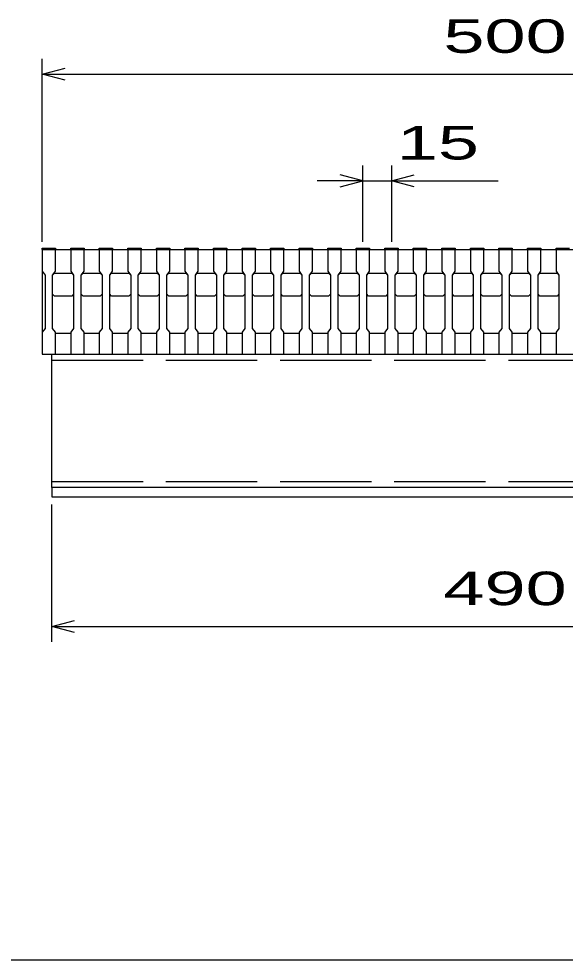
# Model space of a CAD drawing. Units: millimetres, scale not verified. Extents: x -1456 to 1385, y -1026 to 843.
# Drawn here: x -999.3 to -712.2, y -917.2 to -422.9 of the extents above; entities that cross this region are included whole.
import ezdxf
from ezdxf.enums import TextEntityAlignment as Align

# ---------------------------------------------------------------- set-up
doc = ezdxf.new("R2010")
doc.units = ezdxf.units.MM
doc.header["$LTSCALE"] = 8
doc.linetypes.add('DASHED', pattern=[7.5, 6, -1.5])
for name, color, linetype, lineweight in [('0_2', 150, 'Continuous', 25), ('16', 3, 'Continuous', 25), ('22', 4, 'Continuous', 25)]:
    doc.layers.add(name, color=color, linetype=linetype, lineweight=lineweight)
doc.styles.add('ベクトル', font='')
doc.styles.get('ベクトル').set_extended_font_data('ベクトル')

msp = doc.modelspace()

# ---------------------------------------------------------------- linework, layer by layer
at = {"layer": '0_2'}
msp.add_line((1384.8, -917.2), (-1383.2, -917.2), dxfattribs=at)
at = {"layer": '16'}
for p, q in [((-987, -544), (-987, -543.3)), ((-987, -543.3), (-980, -543.3)), ((-980, -543.3), (-980, -544)), ((-972, -544), (-972, -543.3)), ((-972, -543.3), (-965, -543.3)), ((-965, -543.3), (-965, -544)), ((-957, -544), (-957, -543.3)), ((-957, -543.3), (-950, -543.3)), ((-950, -543.3), (-950, -544)), ((-942, -544), (-942, -543.3)), ((-942, -543.3), (-935, -543.3)), ((-935, -543.3), (-935, -544)), ((-927, -544), (-927, -543.3)), ((-927, -543.3), (-920, -543.3)), ((-920, -543.3), (-920, -544)), ((-912, -544), (-912, -543.3)), ((-912, -543.3), (-905, -543.3)), ((-905, -543.3), (-905, -544)), ((-897, -544), (-897, -543.3)), ((-897, -543.3), (-890, -543.3)), ((-890, -543.3), (-890, -544)), ((-882, -544), (-882, -543.3)), ((-882, -543.3), (-875, -543.3)), ((-875, -543.3), (-875, -544)), ((-867, -544), (-867, -543.3)), ((-867, -543.3), (-860, -543.3)), ((-860, -543.3), (-860, -544)), ((-852, -544), (-852, -543.3)), ((-852, -543.3), (-845, -543.3)), ((-845, -543.3), (-845, -544)), ((-837, -544), (-837, -543.3)), ((-837, -543.3), (-830, -543.3)), ((-830, -543.3), (-830, -544)), ((-822, -544), (-822, -543.3)), ((-822, -543.3), (-815, -543.3)), ((-815, -543.3), (-815, -544)), ((-807, -544), (-807, -543.3)), ((-807, -543.3), (-800, -543.3)), ((-800, -543.3), (-800, -544)), ((-792, -544), (-792, -543.3)), ((-792, -543.3), (-785, -543.3)), ((-785, -543.3), (-785, -544)), ((-777, -544), (-777, -543.3)), ((-777, -543.3), (-770, -543.3)), ((-770, -543.3), (-770, -544)), ((-762, -544), (-762, -543.3)), ((-762, -543.3), (-755, -543.3)), ((-755, -543.3), (-755, -544)), ((-747, -544), (-747, -543.3)), ((-747, -543.3), (-740, -543.3)), ((-740, -543.3), (-740, -544)), ((-732, -544), (-732, -543.3)), ((-732, -543.3), (-725, -543.3)), ((-725, -543.3), (-725, -544)), ((-717, -544), (-717, -543.3)), ((-717, -543.3), (-710, -543.3)), ((-987, -544), (-987, -555.5)), ((-980, -544), (-987, -544)), ((-987, -544), (-987, -588)), ((-987, -544), (-487, -544)), ((-980, -555.5), (-980, -544)), ((-972, -544), (-972, -555.5)), ((-965, -544), (-972, -544)), ((-965, -555.5), (-965, -544)), ((-957, -544), (-957, -555.5)), ((-950, -544), (-957, -544)), ((-950, -555.5), (-950, -544)), ((-942, -544), (-942, -555.5)), ((-935, -544), (-942, -544)), ((-935, -555.5), (-935, -544)), ((-927, -544), (-927, -555.5)), ((-920, -544), (-927, -544)), ((-920, -555.5), (-920, -544)), ((-912, -544), (-912, -555.5)), ((-905, -544), (-912, -544)), ((-905, -555.5), (-905, -544)), ((-897, -544), (-897, -555.5)), ((-890, -544), (-897, -544)), ((-890, -555.5), (-890, -544)), ((-882, -544), (-882, -555.5)), ((-875, -544), (-882, -544)), ((-875, -555.5), (-875, -544)), ((-867, -544), (-867, -555.5)), ((-860, -544), (-867, -544)), ((-860, -555.5), (-860, -544)), ((-852, -544), (-852, -555.5)), ((-845, -544), (-852, -544)), ((-845, -555.5), (-845, -544)), ((-837, -544), (-837, -555.5)), ((-830, -544), (-837, -544)), ((-830, -555.5), (-830, -544)), ((-822, -544), (-822, -555.5)), ((-815, -544), (-822, -544)), ((-815, -555.5), (-815, -544)), ((-807, -544), (-807, -555.5)), ((-800, -544), (-807, -544)), ((-800, -555.5), (-800, -544)), ((-792, -544), (-792, -555.5)), ((-785, -544), (-792, -544)), ((-785, -555.5), (-785, -544)), ((-777, -544), (-777, -555.5)), ((-770, -544), (-777, -544)), ((-770, -555.5), (-770, -544)), ((-762, -544), (-762, -555.5)), ((-755, -544), (-762, -544)), ((-755, -555.5), (-755, -544)), ((-747, -544), (-747, -555.5)), ((-740, -544), (-747, -544)), ((-740, -555.5), (-740, -544)), ((-732, -544), (-732, -555.5)), ((-725, -544), (-732, -544)), ((-725, -555.5), (-725, -544)), ((-717, -544), (-717, -555.5)), ((-710, -544), (-717, -544)), ((-987, -555.5), (-985.5, -557.5)), ((-985.5, -557.5), (-985.5, -585.5)), ((-981.5, -557.5), (-980, -555.5)), ((-981.5, -557.5), (-980.5, -556.5)), ((-981.5, -585.5), (-981.5, -557.5)), ((-980.5, -556.5), (-971.5, -556.5)), ((-972, -555.5), (-970.5, -557.5)), ((-971.5, -556.5), (-970.5, -557.5)), ((-970.5, -557.5), (-970.5, -585.5)), ((-966.5, -557.5), (-965, -555.5)), ((-966.5, -557.5), (-965.5, -556.5)), ((-966.5, -585.5), (-966.5, -557.5)), ((-965.5, -556.5), (-956.5, -556.5)), ((-957, -555.5), (-955.5, -557.5)), ((-956.5, -556.5), (-955.5, -557.5)), ((-955.5, -557.5), (-955.5, -585.5)), ((-951.5, -557.5), (-950, -555.5)), ((-951.5, -557.5), (-950.5, -556.5)), ((-951.5, -585.5), (-951.5, -557.5)), ((-950.5, -556.5), (-941.5, -556.5)), ((-942, -555.5), (-940.5, -557.5)), ((-941.5, -556.5), (-940.5, -557.5)), ((-940.5, -557.5), (-940.5, -585.5)), ((-936.5, -557.5), (-935, -555.5)), ((-936.5, -557.5), (-935.5, -556.5)), ((-936.5, -585.5), (-936.5, -557.5)), ((-935.5, -556.5), (-926.5, -556.5)), ((-927, -555.5), (-925.5, -557.5)), ((-926.5, -556.5), (-925.5, -557.5)), ((-925.5, -557.5), (-925.5, -585.5)), ((-921.5, -557.5), (-920, -555.5)), ((-921.5, -557.5), (-920.5, -556.5)), ((-921.5, -585.5), (-921.5, -557.5)), ((-920.5, -556.5), (-911.5, -556.5)), ((-912, -555.5), (-910.5, -557.5)), ((-911.5, -556.5), (-910.5, -557.5)), ((-910.5, -557.5), (-910.5, -585.5)), ((-906.5, -557.5), (-905, -555.5)), ((-906.5, -557.5), (-905.5, -556.5)), ((-906.5, -585.5), (-906.5, -557.5)), ((-905.5, -556.5), (-896.5, -556.5)), ((-897, -555.5), (-895.5, -557.5)), ((-896.5, -556.5), (-895.5, -557.5)), ((-895.5, -557.5), (-895.5, -585.5)), ((-891.5, -557.5), (-890, -555.5)), ((-891.5, -557.5), (-890.5, -556.5)), ((-891.5, -585.5), (-891.5, -557.5)), ((-890.5, -556.5), (-881.5, -556.5)), ((-882, -555.5), (-880.5, -557.5)), ((-881.5, -556.5), (-880.5, -557.5)), ((-880.5, -557.5), (-880.5, -585.5)), ((-876.5, -557.5), (-875, -555.5)), ((-876.5, -557.5), (-875.5, -556.5)), ((-876.5, -585.5), (-876.5, -557.5)), ((-875.5, -556.5), (-866.5, -556.5)), ((-867, -555.5), (-865.5, -557.5)), ((-866.5, -556.5), (-865.5, -557.5)), ((-865.5, -557.5), (-865.5, -585.5)), ((-861.5, -557.5), (-860, -555.5)), ((-861.5, -557.5), (-860.5, -556.5)), ((-861.5, -585.5), (-861.5, -557.5)), ((-860.5, -556.5), (-851.5, -556.5)), ((-852, -555.5), (-850.5, -557.5)), ((-851.5, -556.5), (-850.5, -557.5)), ((-850.5, -557.5), (-850.5, -585.5)), ((-846.5, -557.5), (-845, -555.5)), ((-846.5, -557.5), (-845.5, -556.5)), ((-846.5, -585.5), (-846.5, -557.5)), ((-845.5, -556.5), (-836.5, -556.5)), ((-837, -555.5), (-835.5, -557.5)), ((-836.5, -556.5), (-835.5, -557.5)), ((-835.5, -557.5), (-835.5, -585.5)), ((-831.5, -557.5), (-830, -555.5)), ((-831.5, -557.5), (-830.5, -556.5)), ((-831.5, -585.5), (-831.5, -557.5)), ((-830.5, -556.5), (-821.5, -556.5)), ((-822, -555.5), (-820.5, -557.5)), ((-821.5, -556.5), (-820.5, -557.5)), ((-820.5, -557.5), (-820.5, -585.5)), ((-816.5, -557.5), (-815, -555.5)), ((-816.5, -557.5), (-815.5, -556.5)), ((-816.5, -585.5), (-816.5, -557.5)), ((-815.5, -556.5), (-806.5, -556.5)), ((-807, -555.5), (-805.5, -557.5)), ((-806.5, -556.5), (-805.5, -557.5)), ((-805.5, -557.5), (-805.5, -585.5)), ((-801.5, -557.5), (-800, -555.5)), ((-801.5, -557.5), (-800.5, -556.5)), ((-801.5, -585.5), (-801.5, -557.5)), ((-800.5, -556.5), (-791.5, -556.5)), ((-792, -555.5), (-790.5, -557.5)), ((-791.5, -556.5), (-790.5, -557.5)), ((-790.5, -557.5), (-790.5, -585.5)), ((-786.5, -557.5), (-785, -555.5)), ((-786.5, -557.5), (-785.5, -556.5)), ((-786.5, -585.5), (-786.5, -557.5)), ((-785.5, -556.5), (-776.5, -556.5)), ((-777, -555.5), (-775.5, -557.5)), ((-776.5, -556.5), (-775.5, -557.5)), ((-775.5, -557.5), (-775.5, -585.5)), ((-771.5, -557.5), (-770, -555.5)), ((-771.5, -557.5), (-770.5, -556.5)), ((-771.5, -585.5), (-771.5, -557.5)), ((-770.5, -556.5), (-761.5, -556.5)), ((-762, -555.5), (-760.5, -557.5)), ((-761.5, -556.5), (-760.5, -557.5)), ((-760.5, -557.5), (-760.5, -585.5)), ((-756.5, -557.5), (-755, -555.5)), ((-756.5, -557.5), (-755.5, -556.5)), ((-756.5, -585.5), (-756.5, -557.5)), ((-755.5, -556.5), (-746.5, -556.5)), ((-747, -555.5), (-745.5, -557.5)), ((-746.5, -556.5), (-745.5, -557.5)), ((-745.5, -557.5), (-745.5, -585.5)), ((-741.5, -557.5), (-740, -555.5)), ((-741.5, -557.5), (-740.5, -556.5)), ((-741.5, -585.5), (-741.5, -557.5)), ((-740.5, -556.5), (-731.5, -556.5)), ((-732, -555.5), (-730.5, -557.5)), ((-731.5, -556.5), (-730.5, -557.5)), ((-730.5, -557.5), (-730.5, -585.5)), ((-726.5, -557.5), (-725, -555.5)), ((-726.5, -557.5), (-725.5, -556.5)), ((-726.5, -585.5), (-726.5, -557.5)), ((-725.5, -556.5), (-716.5, -556.5)), ((-717, -555.5), (-715.5, -557.5)), ((-716.5, -556.5), (-715.5, -557.5)), ((-715.5, -557.5), (-715.5, -585.5)), ((-980.5, -568.5), (-981.5, -567.5)), ((-970.5, -567.5), (-971.5, -568.5)), ((-965.5, -568.5), (-966.5, -567.5)), ((-955.5, -567.5), (-956.5, -568.5)), ((-950.5, -568.5), (-951.5, -567.5)), ((-940.5, -567.5), (-941.5, -568.5)), ((-935.5, -568.5), (-936.5, -567.5)), ((-925.5, -567.5), (-926.5, -568.5)), ((-920.5, -568.5), (-921.5, -567.5)), ((-910.5, -567.5), (-911.5, -568.5)), ((-905.5, -568.5), (-906.5, -567.5)), ((-895.5, -567.5), (-896.5, -568.5)), ((-890.5, -568.5), (-891.5, -567.5)), ((-880.5, -567.5), (-881.5, -568.5)), ((-875.5, -568.5), (-876.5, -567.5)), ((-865.5, -567.5), (-866.5, -568.5)), ((-860.5, -568.5), (-861.5, -567.5)), ((-850.5, -567.5), (-851.5, -568.5)), ((-845.5, -568.5), (-846.5, -567.5)), ((-835.5, -567.5), (-836.5, -568.5)), ((-830.5, -568.5), (-831.5, -567.5)), ((-820.5, -567.5), (-821.5, -568.5)), ((-815.5, -568.5), (-816.5, -567.5)), ((-805.5, -567.5), (-806.5, -568.5)), ((-800.5, -568.5), (-801.5, -567.5)), ((-790.5, -567.5), (-791.5, -568.5)), ((-785.5, -568.5), (-786.5, -567.5)), ((-775.5, -567.5), (-776.5, -568.5)), ((-770.5, -568.5), (-771.5, -567.5)), ((-760.5, -567.5), (-761.5, -568.5)), ((-755.5, -568.5), (-756.5, -567.5)), ((-745.5, -567.5), (-746.5, -568.5)), ((-740.5, -568.5), (-741.5, -567.5)), ((-730.5, -567.5), (-731.5, -568.5)), ((-725.5, -568.5), (-726.5, -567.5)), ((-715.5, -567.5), (-716.5, -568.5)), ((-971.5, -568.5), (-980.5, -568.5)), ((-956.5, -568.5), (-965.5, -568.5)), ((-941.5, -568.5), (-950.5, -568.5)), ((-926.5, -568.5), (-935.5, -568.5)), ((-911.5, -568.5), (-920.5, -568.5)), ((-896.5, -568.5), (-905.5, -568.5)), ((-881.5, -568.5), (-890.5, -568.5)), ((-866.5, -568.5), (-875.5, -568.5)), ((-851.5, -568.5), (-860.5, -568.5)), ((-836.5, -568.5), (-845.5, -568.5)), ((-821.5, -568.5), (-830.5, -568.5)), ((-806.5, -568.5), (-815.5, -568.5)), ((-791.5, -568.5), (-800.5, -568.5)), ((-776.5, -568.5), (-785.5, -568.5)), ((-761.5, -568.5), (-770.5, -568.5)), ((-746.5, -568.5), (-755.5, -568.5)), ((-731.5, -568.5), (-740.5, -568.5)), ((-716.5, -568.5), (-725.5, -568.5)), ((-985.5, -585.5), (-987, -587.5)), ((-987, -587.5), (-987, -599)), ((-980, -587.5), (-981.5, -585.5)), ((-980, -599), (-980, -587.5)), ((-980, -588), (-972, -588)), ((-970.5, -585.5), (-972, -587.5)), ((-972, -587.5), (-972, -599)), ((-965, -587.5), (-966.5, -585.5)), ((-965, -599), (-965, -587.5)), ((-965, -588), (-957, -588)), ((-955.5, -585.5), (-957, -587.5)), ((-957, -587.5), (-957, -599)), ((-950, -587.5), (-951.5, -585.5)), ((-950, -599), (-950, -587.5)), ((-950, -588), (-942, -588)), ((-940.5, -585.5), (-942, -587.5)), ((-942, -587.5), (-942, -599)), ((-935, -587.5), (-936.5, -585.5)), ((-935, -599), (-935, -587.5)), ((-935, -588), (-927, -588)), ((-925.5, -585.5), (-927, -587.5)), ((-927, -587.5), (-927, -599)), ((-920, -587.5), (-921.5, -585.5)), ((-920, -599), (-920, -587.5)), ((-920, -588), (-912, -588)), ((-910.5, -585.5), (-912, -587.5)), ((-912, -587.5), (-912, -599)), ((-905, -587.5), (-906.5, -585.5)), ((-905, -599), (-905, -587.5)), ((-905, -588), (-897, -588)), ((-895.5, -585.5), (-897, -587.5)), ((-897, -587.5), (-897, -599)), ((-890, -587.5), (-891.5, -585.5)), ((-890, -599), (-890, -587.5)), ((-890, -588), (-882, -588)), ((-880.5, -585.5), (-882, -587.5)), ((-882, -587.5), (-882, -599)), ((-875, -587.5), (-876.5, -585.5)), ((-875, -599), (-875, -587.5)), ((-875, -588), (-867, -588)), ((-865.5, -585.5), (-867, -587.5)), ((-867, -587.5), (-867, -599)), ((-860, -587.5), (-861.5, -585.5)), ((-860, -599), (-860, -587.5)), ((-860, -588), (-852, -588)), ((-850.5, -585.5), (-852, -587.5)), ((-852, -587.5), (-852, -599)), ((-845, -587.5), (-846.5, -585.5)), ((-845, -599), (-845, -587.5)), ((-845, -588), (-837, -588)), ((-835.5, -585.5), (-837, -587.5)), ((-837, -587.5), (-837, -599)), ((-830, -587.5), (-831.5, -585.5)), ((-830, -599), (-830, -587.5)), ((-830, -588), (-822, -588)), ((-820.5, -585.5), (-822, -587.5)), ((-822, -587.5), (-822, -599)), ((-815, -587.5), (-816.5, -585.5)), ((-815, -599), (-815, -587.5)), ((-815, -588), (-807, -588)), ((-805.5, -585.5), (-807, -587.5)), ((-807, -587.5), (-807, -599)), ((-800, -587.5), (-801.5, -585.5)), ((-800, -599), (-800, -587.5)), ((-800, -588), (-792, -588)), ((-790.5, -585.5), (-792, -587.5)), ((-792, -587.5), (-792, -599)), ((-785, -587.5), (-786.5, -585.5)), ((-785, -599), (-785, -587.5)), ((-785, -588), (-777, -588)), ((-775.5, -585.5), (-777, -587.5)), ((-777, -587.5), (-777, -599)), ((-770, -587.5), (-771.5, -585.5)), ((-770, -599), (-770, -587.5)), ((-770, -588), (-762, -588)), ((-760.5, -585.5), (-762, -587.5)), ((-762, -587.5), (-762, -599)), ((-755, -587.5), (-756.5, -585.5)), ((-755, -599), (-755, -587.5)), ((-755, -588), (-747, -588)), ((-745.5, -585.5), (-747, -587.5)), ((-747, -587.5), (-747, -599)), ((-740, -587.5), (-741.5, -585.5)), ((-740, -599), (-740, -587.5)), ((-740, -588), (-732, -588)), ((-730.5, -585.5), (-732, -587.5)), ((-732, -587.5), (-732, -599)), ((-725, -587.5), (-726.5, -585.5)), ((-725, -599), (-725, -587.5)), ((-725, -588), (-717, -588)), ((-715.5, -585.5), (-717, -587.5)), ((-717, -587.5), (-717, -599)), ((-987, -599), (-980, -599)), ((-982, -599), (-492, -599)), ((-982, -669), (-982, -599)), ((-972, -599), (-965, -599)), ((-957, -599), (-950, -599)), ((-942, -599), (-935, -599)), ((-927, -599), (-920, -599)), ((-912, -599), (-905, -599)), ((-897, -599), (-890, -599)), ((-882, -599), (-875, -599)), ((-867, -599), (-860, -599)), ((-852, -599), (-845, -599)), ((-837, -599), (-830, -599)), ((-822, -599), (-815, -599)), ((-807, -599), (-800, -599)), ((-792, -599), (-785, -599)), ((-777, -599), (-770, -599)), ((-762, -599), (-755, -599)), ((-747, -599), (-740, -599)), ((-732, -599), (-725, -599)), ((-717, -599), (-710, -599)), ((-492, -669), (-982, -669)), ((-982, -669), (-982, -674)), ((-492, -669), (-982, -669)), ((-982, -674), (-492, -674))]:
    msp.add_line(p, q, dxfattribs=at)
at = {"layer": '16', "linetype": 'DASHED'}
for p, q in [((-982, -602.2), (-492, -602.2)), ((-982, -665.8), (-492, -665.8))]:
    msp.add_line(p, q, dxfattribs=at)
at = {"layer": '22'}
for p, q in [((-987, -540), (-987, -444)), ((-987, -452), (-975, -448.8)), ((-975, -455.2), (-987, -452)), ((-987, -452), (-487, -452)), ((-818.5, -540), (-818.5, -500)), ((-803.5, -500), (-803.5, -540)), ((-818.5, -508), (-842.5, -508)), ((-818.5, -508), (-830.5, -504.8)), ((-830.5, -511.2), (-818.5, -508)), ((-818.5, -508), (-803.5, -508)), ((-803.5, -508), (-791.5, -504.8)), ((-791.5, -511.2), (-803.5, -508)), ((-803.5, -508), (-747.5, -508)), ((-982, -750), (-982, -678)), ((-982, -742), (-970, -738.8)), ((-970, -745.2), (-982, -742)), ((-982, -742), (-492, -742))]:
    msp.add_line(p, q, dxfattribs=at)

# ---------------------------------------------------------------- texts
at = {"layer": '22', "color": 2, "style": 'ベクトル', "width": 1.65}
for s, p in [(' 500 ', (-787, -432)), (' 15 ', (-811.5, -488)), (' 490 ', (-787, -722))]:
    msp.add_text(s, height=17.6, dxfattribs=at).set_placement(p, align=Align.MIDDLE_LEFT)

doc.saveas('drawing.dxf')
